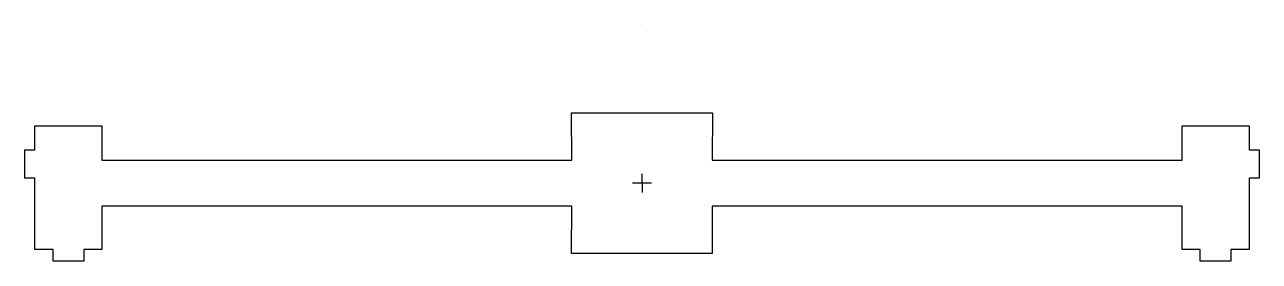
# Model space of a CAD drawing. Extents: x -61 to 306, y -126 to 16.
# Drawn here: x -61.3 to 61.3, y -7.8 to 15.8 of the extents above; entities outside this region: 2.
import ezdxf

# ---------------------------------------------------------------- set-up
doc = ezdxf.new("R2010")
doc.units = 0
doc.layers.get('0').update_dxf_attribs({"linetype": 'CONTINUOUS'})
doc.layers.add('7U', color=7, linetype='CONTINUOUS')
doc.layers.add('8U,_9U,_10U', color=7, linetype='CONTINUOUS')

msp = doc.modelspace()

# ---------------------------------------------------------------- linework, layer by layer
at = {"color": 1}
msp.add_line((0, 15.764646), (0, 15.764646), dxfattribs=at)
msp.add_line((0, 15.764646), (0, 15.764646), dxfattribs=at)
msp.add_line((0, 15.764646), (0, 15.764646), dxfattribs=at)
at = {"layer": '7U', "color": 7}
for p, q in [((-6.984972, 2.285931), (-6.999965, 7.000094)), ((-6.999965, 7.000094), (7.000036, 7.000094)), ((7.000036, 7.000094), (6.985042, 2.285931)), ((-60.325006, 3.30258), (-60.324904, 5.690182)), ((-60.324904, 5.690182), (-53.670107, 5.69018)), ((-53.670107, 5.69018), (-53.6701, 2.286284)), ((53.670204, 2.286284), (53.670211, 5.69018)), ((53.670211, 5.69018), (60.325008, 5.690182)), ((60.325008, 5.690182), (60.32511, 3.30258)), ((-61.341006, 3.30258), (-60.325006, 3.30258)), ((-61.340989, 0.508587), (-61.341006, 3.30258)), ((60.32511, 3.30258), (61.34111, 3.30258)), ((61.34111, 3.30258), (61.34111, 0.50858)), ((-53.6701, 2.286284), (-6.984972, 2.285931)), ((6.985042, 2.285931), (53.670204, 2.286284)), ((-60.324989, 0.508587), (-61.340989, 0.508587)), ((-60.324886, -6.60341), (-60.324989, 0.508587)), ((60.32511, 0.50858), (60.325008, -6.603417)), ((61.34111, 0.50858), (60.32511, 0.50858)), ((-6.984961, -2.286069), (-53.67009, -2.285716)), ((-53.67009, -2.285716), (-53.670083, -6.60341)), ((-6.999954, -6.999897), (-6.984961, -2.286069)), ((6.98505, -2.286069), (6.985042, -6.984904)), ((53.670211, -2.285716), (6.98505, -2.286069)), ((53.670204, -6.603417), (53.670211, -2.285716)), ((-58.521486, -6.60341), (-60.324886, -6.60341)), ((-58.521486, -7.77181), (-58.521486, -6.60341)), ((-53.670083, -6.60341), (-55.473486, -6.60341)), ((-55.473486, -6.60341), (-55.473486, -7.77181)), ((6.985042, -6.984904), (-6.999954, -6.999897)), ((55.473608, -6.603417), (53.670204, -6.603417)), ((55.473608, -7.771817), (55.473608, -6.603417)), ((60.325008, -6.603417), (58.521608, -6.603417)), ((58.521608, -6.603417), (58.521608, -7.771817)), ((-55.473486, -7.77181), (-58.521486, -7.77181)), ((58.521608, -7.771817), (55.473608, -7.771817))]:
    msp.add_line(p, q, dxfattribs=at)
at = {"layer": '7U', "color": 1}
for p, q in [((0.940904, 0.000054), (-0.940848, -0.000002)), ((0, 0.940902), (0.000056, -0.94085))]:
    msp.add_line(p, q, dxfattribs=at)
at = {"layer": '8U,_9U,_10U', "color": 1}
for p, q in [((305.740902, -125.095047), (303.85915, -125.095103)), ((304.799998, -124.154202), (304.800054, -126.035951))]:
    msp.add_line(p, q, dxfattribs=at)

doc.saveas('drawing.dxf')
